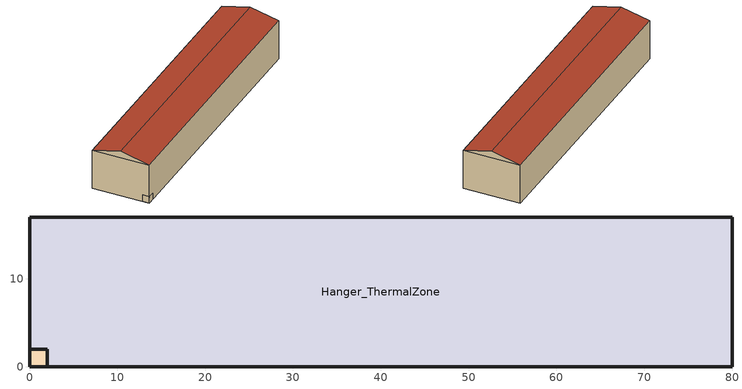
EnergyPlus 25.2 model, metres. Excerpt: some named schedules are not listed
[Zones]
Chamber_ThermalZone
 floor ground (Const_Composite_2x4_Wood_Stud_R11__3_Composite_2x4_Wood_Stud_R11__2_Composite_2x4_Wood_Stud_R11__1): 0,2 2,2 2,0 0,0 z0
 wall outside (Const_Composite_2x4_Wood_Stud_R11__3_Composite_2x4_Wood_Stud_R11__2_Composite_2x4_Wood_Stud_R11__1): 2,0 2,2 0,2 0,0 2,0 z0:2
 roof outside (Const_Composite_2x4_Wood_Stud_R11__3_Composite_2x4_Wood_Stud_R11__2_Composite_2x4_Wood_Stud_R11__1): 0,2 0,0 2,0 2,2 z2
Hanger_ThermalZone
 floor ground (Const_M15_200mm_heavyweight_concrete): 0,17 80,17 80,0 0,0 z0
 wall outside (Const_Composite_2x4_Wood_Stud_R11__3_Composite_2x4_Wood_Stud_R11__2_Composite_2x4_Wood_Stud_R11__1): 80,0,12 80,17,12 80,8.5,14; 0,17,12 0,0,12 0,8.5,14
 wall outside (Const_M01_100mm_brick): 80,0 80,17 0,17 0,0 80,0 z0:12
 roof outside (Const_Composite_2x4_Wood_Stud_R11__3_Composite_2x4_Wood_Stud_R11__2_Composite_2x4_Wood_Stud_R11__1): 80,17,12 0,17,12 0,8.5,14 80,8.5,14; 0,0,12 80,0,12 80,8.5,14 0,8.5,14
[Building]
Building 1
[Site:Location]
PERADENIYA_SRI_LANKA: 7.253468, 80.5916, 5.5, 475
[SizingPeriod:DesignDay]
CHICAGO_IL_USA Cooling .4% Conditions DB=>MWB: 7, 21, SummerDesignDay, 32.8, 10.9, Wetbulb, 23.6, 99063.21, 0, 0, No, No, No, ASHRAEClearSky, 1
CHICAGO_IL_USA Heating 99.6% Conditions: 1, 21, WinterDesignDay, -21.2, 0, Wetbulb, -21.2, 99063.21, 4.6, 270, No, No, No, ASHRAEClearSky, 0
[Site:GroundTemperature:BuildingSurface]
18.3, 18.2, 18.3, 18.4, 20.1, 22, 22.3, 22.5, 22.5, 20.7, 18.9, 18.5
[Material]
Name | Roughness | Thickness {m} | Conductivity {W/m-K} | Density {kg/m3} | Specific Heat {J/kg-K} | Thermal Absorptance | Solar Absorptance | Visible Absorptance | Thickness {m} (SLS 855 Sri Lanka Standard) | Thermal Conductivity {W/m-K}
Composite 2x4 Wood Stud R11 #1 | Smooth | 0.019 | 0.186 | 640 | 1048 | 0.9 | 0.7 | 0.7
Composite 2x4 Wood Stud R11 #2 | Smooth | 0.083 | 0.049 | 119.63 | 1048 | 0.9 | 0.7 | 0.7
Composite 2x4 Wood Stud R11 #3 | Smooth | 0.025 | 0.124 | 508.45 | 1048 | 0.9 | 0.7 | 0.7
M01 100mm brick | MediumRough | 0.1016 | 0.89 | 1920 | 790 | 0.9 | 0.7 | 0.7
M15 200mm heavyweight concrete | MediumRough | 0.2032 | 1.3 | 2240 | 900 | 0.9 | 0.7 | 0.7
Brick_Core_105mm | MediumRough |  |  | 1920 | 840 |  |  |  | 0.105 | 0.77
Cement Plaster: Sand aggregate - 10mm | Smooth | 0.01 |  | 1860 | 840 |  |  |  |  | 0.72
[Construction]
Const_Composite_2x4_Wood_Stud_R11__3_Composite_2x4_Wood_Stud_R11__2_Composite_2x4_Wood_Stud_R11__1: Composite 2x4 Wood Stud R11 #3, Composite 2x4 Wood Stud R11 #2, Composite 2x4 Wood Stud R11 #1
Const_M01_100mm_brick: M01 100mm brick
Const_M15_200mm_heavyweight_concrete: M15 200mm heavyweight concrete
Hanger_Partition_Wall_125mm: Cement Plaster: Sand aggregate - 10mm, Brick_Core_105mm, Cement Plaster: Sand aggregate - 10mm
[Zone] Multiplier=1; Part of Total Floor Area=Yes
Chamber_ThermalZone; Hanger_ThermalZone
[Space]
Name | Zone
Chamber | Chamber_ThermalZone
Hanger | Hanger_ThermalZone
[Lights] Schedule=LIGHTING_SCH; Design Level Calculation Method=Watts/Area; Watts per Floor Area {W/m2}=8; Fraction Replaceable=1
Name | Zone or ZoneList or Space or SpaceList
Chamber_Lights | Chamber
Hanger_Lights | Hanger
[People] Number of People Schedule=OCCUPANCY_SCH; Number of People Calculation Method=Area/Person; Floor Area per Person {m2/person}=15; Fraction Radiant=0.3; Activity Level Schedule=ACTIVITY_LEVEL_SCH
Name | Zone or ZoneList or Space or SpaceList
Chamber_People | Chamber
Hanger_People | Hanger
[ElectricEquipment] Schedule=EQUIPMENT_SCH; Design Level Calculation Method=Watts/Area; Watts per Floor Area {W/m2}=10
Name | Zone or ZoneList or Space or SpaceList | Design Level {W}
Chamber_Equip | Chamber | 0
Hanger_Equip | Hanger
[ZoneInfiltration:DesignFlowRate] Design Flow Rate Calculation Method=AirChanges/Hour
Name | Zone or ZoneList or Space or SpaceList | Air Changes per Hour {1/hr} | Density Basis | Zone or ZoneList | Schedule | Constant Term Coefficient | Temperature Term Coefficient | Velocity Term Coefficient | Velocity Squared Term Coefficient
Chamber_Infiltration | Chamber | 0.1 | Outdoor
Hanger_Infiltration | Hanger | 0.5 | Outdoor
Hanger_Continuous_Eave_Infiltration |  | 3 |  | Hanger_ThermalZone | Always On Continuous | 1 | 0 | 0 | 0
[ZoneControl:Thermostat] Temperature Difference Between Cutout And Setpoint {deltaC}=0
Name | Zone or ZoneList | Control Type Schedule | Control 1
Chamber_ThermalZone Thermostat | Chamber_ThermalZone | Chamber_ThermalZone Thermostat Schedule | Thermostat Setpoint Single Cooling 2
Hanger_ThermalZone Thermostat | Hanger_ThermalZone | Hanger_ThermalZone Thermostat Schedule | Thermostat Setpoint Dual Setpoint 1
[ThermostatSetpoint:SingleCooling]
Thermostat Setpoint Single Cooling 2: Cooling Setpoint Temperature Schedule=COOLING_SETPOINT_SCH
[OtherEquipment]
Chamber_PreTest_HeatSoak: Fuel Type=None; Zone=Chamber_ThermalZone; Schedule=PRE_TEST_HEAT_SOAK_SCH; Design Level Calculation Method=EquipmentLevel; Design Level {W} (320 W pre-test thermal soak to hit 29.9 C at 07:44 AM)=320; Fraction Latent=0; Fraction Radiant=1; Fraction Lost=0
[ZoneHVAC:PackagedTerminalAirConditioner]
Chamber_SplitAC: Availability Schedule=Always On Discrete; Cooling Supply Air Flow Rate {m3/s} (~100 CFM)=0.05; Heating Supply Air Flow Rate {m3/s}=0.05; No Load Supply Air Flow Rate {m3/s}=0.05; No Load Supply Air Flow Rate Control Set To Low Speed=Yes; Cooling Outdoor Air Flow Rate {m3/s} (~20 CFM)=0.01; Heating Outdoor Air Flow Rate {m3/s}=0.01; No Load Outdoor Air Flow Rate {m3/s}=0.01; Supply Air Fan=Fan On Off 1; Heating Coil=Coil Heating Electric 1; Cooling Coil=Coil Cooling DX Single Speed 1; Fan Placement=DrawThrough; Supply Air Fan Operating Mode Schedule Name (Cycling Fan & Compressor with Thermostat Cutout)=Always Off Discrete
[Fan:OnOff]
Fan On Off 1: Availability Schedule=Always On Discrete; Fan Total Efficiency=0.6; Pressure Rise {Pa}=300; Maximum Flow Rate {m3/s} (Matched to Split AC flow rate)=0.05; Motor Efficiency=0.8; Motor In Airstream Fraction=1; Fan Power Ratio Function of Speed Ratio Curve=Fan On Off Power Curve; Fan Efficiency Ratio Function of Speed Ratio Curve=Fan On Off Efficiency Curve
[Coil:Heating:Electric]
Coil Heating Electric 1: Availability Schedule=Always Off Discrete; Efficiency=1; Nominal Capacity {W} (Disabled - Real Rig Heater is OFF)=0
[Coil:Cooling:DX:SingleSpeed]
Coil Cooling DX Single Speed 1: Availability Schedule=Always On Discrete; Gross Rated Total Cooling Capacity {W} (Matched to Chamber pulldown rate)=400; Gross Rated Sensible Heat Ratio=0.9; Gross Rated Cooling COP {W/W}=3.2; Rated Air Flow Rate {m3/s}=0.04; Rated Evaporator Fan Power Per Volume Flow Rate 2017 {W/(m3/s)}=773.3; Rated Evaporator Fan Power Per Volume Flow Rate 2023 {W/(m3/s)}=934.4; Total Cooling Capacity Function of Temperature Curve=Curve Biquadratic 1; Total Cooling Capacity Function of Flow Fraction Curve=Curve Quadratic 1; Energy Input Ratio Function of Temperature Curve=Curve Biquadratic 2; Energy Input Ratio Function of Flow Fraction Curve=Curve Quadratic 2; Part Load Fraction Correlation Curve=Curve Quadratic 3; Minimum Outdoor Dry-Bulb Temperature for Compressor Operation {C}=-25; Nominal Time for Condensate Removal to Begin {s}=0; Ratio of Initial Moisture Evaporation Rate and Steady State Latent Capacity=0; Maximum Cycling Rate {cycles/hr}=0; Latent Capacity Time Constant {s}=0; Condenser Type=AirCooled; Evaporative Condenser Effectiveness=0.9; Evaporative Condenser Air Flow Rate {m3/s}=Autosize; Evaporative Condenser Pump Rated Power Consumption {W}=Autosize; Crankcase Heater Capacity {W}=0; Maximum Outdoor Dry-Bulb Temperature for Crankcase Heater Operation {C}=10; Basin Heater Capacity {W/K}=0; Basin Heater Setpoint Temperature {C}=2
[ZoneHVAC:IdealLoadsAirSystem]
Chamber_IdealLoads: Always On Discrete, 16, NoLimit, 0, LimitFlowRateAndCapacity, 0.095033, 600, COOLING_AVAILABILITY_SCH, None, 0.85, None, Chamber_OutdoorAir, SUPPLY_FLOW_FRACTION_SCH
Hanger_IdealLoads: Always Off Discrete, Hanger_OutdoorAir
[Zone equipment]
Chamber_ThermalZone: Chamber_IdealLoads
Hanger_ThermalZone: Hanger_IdealLoads
[DesignSpecification:OutdoorAir] Outdoor Air Flow per Person {m3/s-person}=0; Outdoor Air Flow per Zone Floor Area {m3/s-m2}=0; Outdoor Air Flow Air Changes per Hour {1/hr}=0
Name | Outdoor Air Method | Outdoor Air Flow per Zone {m3/s} | Outdoor Air Schedule
Chamber_OutdoorAir | Flow/Zone | 0.095033 | OUTDOOR_AIR_FRACTION_SCH
Hanger_OutdoorAir | Sum | 0 | OCCUPANCY_SCH
[ThermostatSetpoint:DualSetpoint]
Thermostat Setpoint Dual Setpoint 1: Heating Setpoint Temperature Schedule=HEATING_SETPOINT_SCH; Cooling Setpoint Temperature Schedule=COOLING_SETPOINT_SCH
[Sizing:Zone] Zone Cooling Design Supply Air Temperature Input Method=SupplyAirTemperature; Zone Cooling Design Supply Air Temperature {C}=12; Zone Heating Design Supply Air Temperature Input Method=SupplyAirTemperature; Zone Heating Design Supply Air Temperature {C}=50; Zone Cooling Design Supply Air Humidity Ratio {kgWater/kgDryAir}=0.008; Zone Heating Design Supply Air Humidity Ratio {kgWater/kgDryAir}=0.008; Zone Heating Sizing Factor=1.2; Zone Cooling Sizing Factor=1.2
Name | Design Specification Outdoor Air Object
Hanger_ThermalZone | Hanger_OutdoorAir
Chamber_ThermalZone | Chamber_OutdoorAir
[InternalMass]
Hanger_Internal_Partition_Walls: Construction=Hanger_Partition_Wall_125mm; Zone or ZoneList=Hanger_ThermalZone; Surface Area {m2} (Staff Rooms + TO Room + Seminar Room + Lab)=350
[EnergyManagementSystem:Sensor]
Supply_Temp_Sched_Val: Output:Variable or Schedule=SUPPLY_TEMP_SCH; Output:Variable Index Key=Schedule Value
[EnergyManagementSystem:Actuator]
Set_Chamber_Supply_Temp: Component Unique=CHAMBER_IDEALLOADS; Component Type=Ideal Loads Air System; Control Type=Air Temperature
[EnergyManagementSystem:ProgramUserDefined]
Set_Supply_Temp_Program: Set Set_Chamber_Supply_Temp = Supply_Temp_Sched_Val
[EnergyManagementSystem:ProgramCallingManager]
Set_Supply_Temp_Manager: InsideHVACSystemIterationLoop; Set_Supply_Temp_Program
[Schedule:Week:Daily]
LIGHTING_SCH Week Rule - Jan1-Jan3: LIGHTING_SCH_DefaultDay, LIGHTING_SCH_DefaultDay, LIGHTING_SCH_DefaultDay, LIGHTING_SCH_DefaultDay, LIGHTING_SCH_DefaultDay, LIGHTING_SCH_DefaultDay, LIGHTING_SCH_WeekendDay, LIGHTING_SCH_DefaultDay, LIGHTING_SCH_DefaultDay, LIGHTING_SCH_DefaultDay, LIGHTING_SCH_DefaultDay, LIGHTING_SCH_DefaultDay
LIGHTING_SCH Week Rule - Jan4-Dec31: LIGHTING_SCH_WeekendDay, LIGHTING_SCH_DefaultDay, LIGHTING_SCH_DefaultDay, LIGHTING_SCH_DefaultDay, LIGHTING_SCH_DefaultDay, LIGHTING_SCH_DefaultDay, LIGHTING_SCH_WeekendDay, LIGHTING_SCH_DefaultDay, LIGHTING_SCH_DefaultDay, LIGHTING_SCH_DefaultDay, LIGHTING_SCH_DefaultDay, LIGHTING_SCH_DefaultDay
OCCUPANCY_SCH Week Rule - Jan1-Jan3: OCCUPANCY_SCH_DefaultDay, OCCUPANCY_SCH_DefaultDay, OCCUPANCY_SCH_DefaultDay, OCCUPANCY_SCH_DefaultDay, OCCUPANCY_SCH_DefaultDay, OCCUPANCY_SCH_DefaultDay, OCCUPANCY_SCH_WeekendDay, OCCUPANCY_SCH_DefaultDay, OCCUPANCY_SCH_DefaultDay, OCCUPANCY_SCH_DefaultDay, OCCUPANCY_SCH_DefaultDay, OCCUPANCY_SCH_DefaultDay
OCCUPANCY_SCH Week Rule - Jan4-Dec31: OCCUPANCY_SCH_WeekendDay, OCCUPANCY_SCH_DefaultDay, OCCUPANCY_SCH_DefaultDay, OCCUPANCY_SCH_DefaultDay, OCCUPANCY_SCH_DefaultDay, OCCUPANCY_SCH_DefaultDay, OCCUPANCY_SCH_WeekendDay, OCCUPANCY_SCH_DefaultDay, OCCUPANCY_SCH_DefaultDay, OCCUPANCY_SCH_DefaultDay, OCCUPANCY_SCH_DefaultDay, OCCUPANCY_SCH_DefaultDay
EQUIPMENT_SCH Week Rule - Jan1-Jan3: EQUIPMENT_SCH_DefaultDay, EQUIPMENT_SCH_DefaultDay, EQUIPMENT_SCH_DefaultDay, EQUIPMENT_SCH_DefaultDay, EQUIPMENT_SCH_DefaultDay, EQUIPMENT_SCH_DefaultDay, EQUIPMENT_SCH_WeekendDay, EQUIPMENT_SCH_DefaultDay, EQUIPMENT_SCH_DefaultDay, EQUIPMENT_SCH_DefaultDay, EQUIPMENT_SCH_DefaultDay, EQUIPMENT_SCH_DefaultDay
EQUIPMENT_SCH Week Rule - Jan4-Dec31: EQUIPMENT_SCH_WeekendDay, EQUIPMENT_SCH_DefaultDay, EQUIPMENT_SCH_DefaultDay, EQUIPMENT_SCH_DefaultDay, EQUIPMENT_SCH_DefaultDay, EQUIPMENT_SCH_DefaultDay, EQUIPMENT_SCH_WeekendDay, EQUIPMENT_SCH_DefaultDay, EQUIPMENT_SCH_DefaultDay, EQUIPMENT_SCH_DefaultDay, EQUIPMENT_SCH_DefaultDay, EQUIPMENT_SCH_DefaultDay
[Schedule:Year]
LIGHTING_SCH: LIGHTING_SCH Week Rule - Jan1-Jan3, 1, 1, 1, 3, LIGHTING_SCH Week Rule - Jan4-Dec31, 1, 4, 12, 31
OCCUPANCY_SCH: OCCUPANCY_SCH Week Rule - Jan1-Jan3, 1, 1, 1, 3, OCCUPANCY_SCH Week Rule - Jan4-Dec31, 1, 4, 12, 31
EQUIPMENT_SCH: EQUIPMENT_SCH Week Rule - Jan1-Jan3, 1, 1, 1, 3, EQUIPMENT_SCH Week Rule - Jan4-Dec31, 1, 4, 12, 31
[Schedule:Constant]
Name | Hourly Value
ACTIVITY_LEVEL_SCH | 120
Always On Discrete; Always On Continuous | 1
Always Off Discrete | 0
[Schedule:Compact]
Chamber_ThermalZone Thermostat Schedule: Through: 12/31, For: AllDays, Until: 24:00, 2
HEATING_SETPOINT_SCH: Through: 12/31, For: AllDays, Until: 24:00, 10
COOLING_SETPOINT_SCH: Through: 12/31, For: AllDays, Until: 13:25, 29.9, Until: 16:16, 20, Until: 24:00, 29.9
PRE_TEST_HEAT_SOAK_SCH: Through: 12/31, For: AllDays, Until: 07:40, 1, Until: 24:00, 0
Hanger_ThermalZone Thermostat Schedule: Through: 12/31, For: AllDays, Until: 24:00, 4
SUPPLY_FLOW_FRACTION_SCH: Through: 12/31, For: AllDays, Until: 13:25, 0, Until: 13:26, 0, Until: 13:27, 0, Until: 13:28, 0, Until: 13:29, 0, Until: 13:30, 0, Until: 13:31, 0, Until: 13:32, 0, Until: 13:33, 0.16, Until: 13:34, 0.16, Until: 13:35, 0.16, Until: 13:36, 0.16, Until: 13:37, 0.16, Until: 13:38, 0.16, Until: 13:39, 0.874, Until: 13:40, 0.874, Until: 13:41, 0.874, Until: 13:42, 0.874, Until: 13:43, 0.874, Until: 13:44, 0.874, Until: 13:45, 0.874, Until: 13:46, 0.874, Until: 13:47, 0.874, Until: 13:48, 0.874, Until: 13:49, 0.874, Until: 13:50, 0.874, Until: 13:51, 0.874, Until: 13:52, 0.874, Until: 13:53, 0.874, Until: 13:54, 0.874, Until: 13:55, 0.874, Until: 13:56, 0.874, Until: 13:57, 0.874, Until: 13:58, 0.874, Until: 13:59, 0.874, Until: 14:00, 0.874, Until: 14:01, 0.874, Until: 14:02, 0.874, Until: 14:03, 0.874, Until: 14:04, 0.874, Until: 14:05, 0.874, Until: 14:06, 0.874, Until: 14:07, 0.874, Until: 14:08, 0.874, Until: 14:09, 0.874, Until: 14:10, 0.874, Until: 14:11, 0.874, Until: 14:12, 0.874, Until: 14:13, 0.874, Until: 14:14, 0.874, Until: 14:15, 0.874, Until: 14:16, 0.874, Until: 14:17, 0.874, Until: 14:18, 0.874, Until: 14:19, 0.874, Until: 14:20, 0.874, Until: 14:21, 0.874, Until: 14:22, 0.874, Until: 14:23, 0.874, Until: 14:24, 0.874, Until: 14:25, 0.874, Until: 14:26, 0.874, Until: 14:27, 0.874, Until: 14:28, 0.874, Until: 14:29, 0.874, Until: 14:30, 0.874, Until: 14:31, 0.874, Until: 14:32, 0.874, Until: 14:33, 0.874, Until: 14:34, 0.874, Until: 14:35, 0.874, Until: 14:36, 0.874, Until: 14:37, 0.874, Until: 14:38, 0.874, Until: 14:39, 0.874, Until: 14:40, 0.874, Until: 14:41, 0.874, Until: 14:42, 0.874, Until: 14:43, 0.874, Until: 14:44, 0.874, Until: 14:45, 0.874, Until: 14:46, 0.874, Until: 14:47, 0.874, Until: 14:48, 0.874, Until: 14:49, 0.874, Until: 14:50, 0.874, Until: 14:51, 0.874, Until: 14:52, 0.874, Until: 14:53, 0.874, Until: 14:54, 0.874, Until: 14:55, 0.874, Until: 14:56, 0.874, Until: 14:57, 0.874, Until: 14:58, 0.874, Until: 14:59, 0.874, Until: 15:00, 0.874, Until: 15:01, 0.874, Until: 15:02, 0.874, Until: 15:03, 0.874, Until: 15:04, 0.874, Until: 15:05, 0.874, Until: 15:06, 0.874, Until: 15:07, 0.874, Until: 15:08, 0.874, Until: 15:09, 0.874, Until: 15:10, 0.874, Until: 15:11, 0.874, Until: 15:12, 0.874, Until: 15:13, 0.874, Until: 15:14, 0.8965, Until: 15:15, 0.9199, Until: 15:16, 0.9199, Until: 15:17, 0.9199, Until: 15:18, 0.9199, Until: 15:19, 0.9199, Until: 15:20, 0.9199, Until: 15:21, 0.9199, Until: 15:22, 0.9199, Until: 15:23, 0.9199, Until: 15:24, 0.9199, Until: 15:25, 0.9199, Until: 15:26, 0.9199, Until: 15:27, 0.9199, Until: 15:28, 0.9199, Until: 15:29, 0.9199, Until: 15:30, 0.9199, Until: 15:31, 0.9199, Until: 15:32, 0.9199, Until: 15:33, 0.9199, Until: 15:34, 0.9199, Until: 15:35, 0.9199, Until: 15:36, 0.9199, Until: 15:37, 0.9199, Until: 15:38, 0.9199, Until: 15:39, 0.9199, Until: 15:40, 0.9199, Until: 15:41, 0.9199, Until: 15:42, 0.9199, Until: 15:43, 0.9199, Until: 15:44, 0.9199, Until: 15:45, 0.9285, Until: 15:46, 0.964, Until: 15:47, 0.964, Until: 15:48, 0.964, Until: 15:49, 0.964, Until: 15:50, 0.964, Until: 15:51, 0.964, Until: 15:52, 0.964, Until: 15:53, 0.144, Until: 15:54, 0.144, Until: 15:55, 0.144, Until: 15:56, 0.144, Until: 15:57, 0.144, Until: 15:58, 0.144, Until: 15:59, 0.144, Until: 16:00, 0.144, Until: 16:01, 0.144, Until: 16:02, 0.144, Until: 16:03, 0.144, Until: 16:04, 0.144, Until: 16:05, 0.144, Until: 16:06, 0.144, Until: 16:07, 0.144, Until: 16:08, 0.144, Until: 16:09, 0.144, Until: 16:10, 0.144, Until: 16:11, 0.144, Until: 16:12, 0.54, Until: 16:13, 0.54, Until: 16:14, 0.54, Until: 16:15, 0.986, Until: 24:00, 0
COOLING_AVAILABILITY_SCH: Through: 12/31, For: AllDays, Until: 13:25, 0, Until: 16:16, 1, Until: 24:00, 0
SUPPLY_TEMP_SCH: Through: 12/31, For: AllDays, Until: 13:25, 20, Until: 13:26, 32.05, Until: 13:27, 32.02, Until: 13:28, 32.02, Until: 13:29, 32.01, Until: 13:30, 31.99, Until: 13:31, 31.98, Until: 13:32, 31.98, Until: 13:33, 30.28, Until: 13:34, 28.03, Until: 13:35, 26.68, Until: 13:36, 25.98, Until: 13:37, 25.34, Until: 13:38, 24.91, Until: 13:39, 22.68, Until: 13:40, 20.48, Until: 13:41, 19.99, Until: 13:42, 19.68, Until: 13:43, 19.51, Until: 13:44, 19.34, Until: 13:45, 19.29, Until: 13:46, 19.22, Until: 13:47, 19.07, Until: 13:48, 18.96, Until: 13:49, 18.89, Until: 13:50, 18.76, Until: 13:51, 18.73, Until: 13:52, 18.66, Until: 13:53, 18.58, Until: 13:54, 18.52, Until: 13:55, 18.47, Until: 13:56, 18.39, Until: 13:57, 18.31, Until: 13:58, 18.29, Until: 13:59, 18.19, Until: 14:00, 18.18, Until: 14:01, 18.15, Until: 14:02, 18.13, Until: 14:03, 18.1, Until: 14:04, 18.03, Until: 14:05, 18.03, Until: 14:06, 17.99, Until: 14:07, 17.97, Until: 14:08, 17.95, Until: 14:09, 17.86, Until: 14:10, 17.86, Until: 14:11, 17.75, Until: 14:12, 17.81, Until: 14:13, 17.75, Until: 14:14, 17.75, Until: 14:15, 17.76, Until: 14:16, 17.71, Until: 14:17, 17.73, Until: 14:18, 17.7, Until: 14:19, 17.63, Until: 14:20, 17.59, Until: 14:21, 17.58, Until: 14:22, 17.6, Until: 14:23, 17.62, Until: 14:24, 17.55, Until: 14:25, 17.53, Until: 14:26, 17.48, Until: 14:27, 17.45, Until: 14:28, 17.42, Until: 14:29, 17.42, Until: 14:30, 17.34, Until: 14:31, 17.34, Until: 14:32, 17.39, Until: 14:33, 17.27, Until: 14:34, 17.29, Until: 14:35, 17.28, Until: 14:36, 17.25, Until: 14:37, 17.22, Until: 14:38, 17.23, Until: 14:39, 17.09, Until: 14:40, 17.1, Until: 14:41, 17.22, Until: 14:42, 17.18, Until: 14:43, 17.28, Until: 14:44, 17.27, Until: 14:45, 17.15, Until: 14:46, 17.21, Until: 14:47, 17.2, Until: 14:48, 17.16, Until: 14:49, 17.2, Until: 14:50, 17.16, Until: 14:51, 17.12, Until: 14:52, 17.13, Until: 14:53, 17.2, Until: 14:54, 17.17, Until: 14:55, 17.09, Until: 14:56, 17.09, Until: 14:57, 17.06, Until: 14:58, 17.06, Until: 14:59, 17.04, Until: 15:00, 17.03, Until: 15:01, 17.06, Until: 15:02, 17.01, Until: 15:03, 17.05, Until: 15:04, 17, Until: 15:05, 17.02, Until: 15:06, 16.99, Until: 15:07, 17.02, Until: 15:08, 17.02, Until: 15:09, 17.05, Until: 15:10, 17.04, Until: 15:11, 17.07, Until: 15:12, 17.04, Until: 15:13, 17.02, Until: 15:14, 16.99, Until: 15:15, 17.12, Until: 15:16, 17.12, Until: 15:17, 17.3, Until: 15:18, 17.48, Until: 15:19, 17.46, Until: 15:20, 17.5, Until: 15:21, 17.55, Until: 15:22, 17.54, Until: 15:23, 17.67, Until: 15:24, 17.6, Until: 15:25, 17.63, Until: 15:26, 17.62, Until: 15:27, 17.64, Until: 15:28, 17.67, Until: 15:29, 17.56, Until: 15:30, 17.64, Until: 15:31, 17.57, Until: 15:32, 17.51, Until: 15:33, 17.59, Until: 15:34, 17.55, Until: 15:35, 17.57, Until: 15:36, 17.61, Until: 15:37, 17.56, Until: 15:38, 17.53, Until: 15:39, 17.48, Until: 15:40, 17.5, Until: 15:41, 17.46, Until: 15:42, 17.45, Until: 15:43, 17.45, Until: 15:44, 17.45, Until: 15:45, 17.4, Until: 15:46, 17.44, Until: 15:47, 17.43, Until: 15:48, 17.39, Until: 15:49, 17.43, Until: 15:50, 17.46, Until: 15:51, 17.47, Until: 15:52, 17.48, Until: 15:53, 18.23, Until: 15:54, 19.31, Until: 15:55, 19.65, Until: 15:56, 19.51, Until: 15:57, 19.7, Until: 15:58, 19.54, Until: 15:59, 19.56, Until: 16:00, 19.56, Until: 16:01, 19.71, Until: 16:02, 19.57, Until: 16:03, 19.54, Until: 16:04, 19.42, Until: 16:05, 19.15, Until: 16:06, 19.08, Until: 16:07, 19.14, Until: 16:08, 19.46, Until: 16:09, 19.43, Until: 16:10, 19.33, Until: 16:11, 19.44, Until: 16:12, 17.88, Until: 16:13, 17.68, Until: 16:14, 17.54, Until: 16:15, 17.87, Until: 24:00, 20
[Curve:Exponent]
Fan On Off Power Curve: Coefficient1 Constant=1; Coefficient2 Constant=0; Coefficient3 Constant=0; Minimum Value of x {BasedOnField A2}=0; Maximum Value of x {BasedOnField A2}=1
[Curve:Cubic]
Fan On Off Efficiency Curve: Coefficient1 Constant=1; Coefficient2 x=0; Coefficient3 x**2=0; Coefficient4 x**3=0; Minimum Value of x {BasedOnField A2}=0; Maximum Value of x {BasedOnField A2}=1
[Curve:Biquadratic] Minimum Value of x {BasedOnField A2}=17; Maximum Value of x {BasedOnField A2}=22; Minimum Value of y {BasedOnField A3}=13; Maximum Value of y {BasedOnField A3}=46
Name | Coefficient1 Constant | Coefficient2 x | Coefficient3 x**2 | Coefficient4 y | Coefficient5 y**2 | Coefficient6 x*y
Curve Biquadratic 1 | 0.942588 | 0.00954335 | 0.00068377 | -0.0110427 | 5.249e-06 | -9.72e-06
Curve Biquadratic 2 | 0.342414 | 0.034885 | -0.0006237 | 0.00497722 | 0.000437951 | -0.000728028
[Curve:Quadratic]
Name | Coefficient1 Constant | Coefficient2 x | Coefficient3 x**2 | Minimum Value of x {BasedOnField A2} | Maximum Value of x {BasedOnField A2}
Curve Quadratic 1 | 0.8 | 0.2 | 0 | 0.5 | 1.5
Curve Quadratic 2 | 1.1552 | -0.1808 | 0.0256 | 0.5 | 1.5
Curve Quadratic 3 | 0.85 | 0.15 | 0 | 0 | 1
